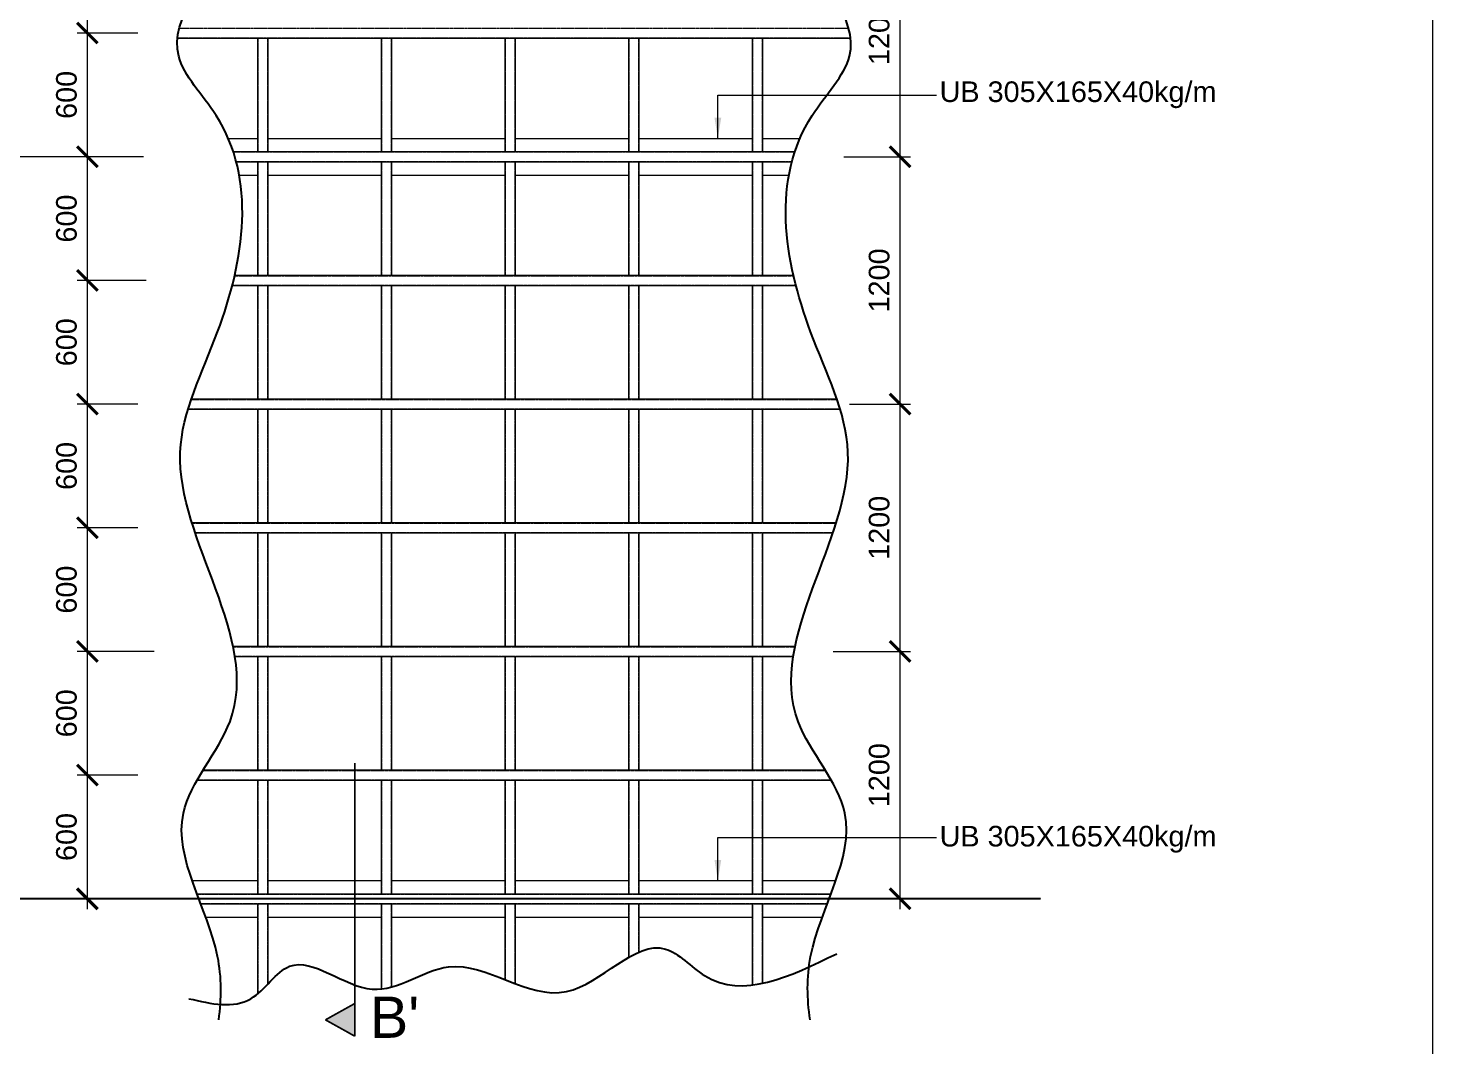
# Model space of a CAD drawing. Header units: millimetres. Extents: x -848390 to 452399, y -324112 to 148491.
# Drawn here: x -356745 to -349930, y -263021 to -258083 of the extents above; entities that cross this region are included whole.
import ezdxf

# ---------------------------------------------------------------- set-up
doc = ezdxf.new("R2010")
doc.units = ezdxf.units.MM
doc.header["$PDSIZE"] = 200
for name, pattern in [('CENTER', [2, 1.25, -0.25, 0.25, -0.25]), ('CENTER2', [1.125, 0.75, -0.125, 0.125, -0.125]), ('HIDDEN', [9.525, 6.35, -3.175])]:
    doc.linetypes.add(name, pattern=pattern)
doc.layers.get('0').update_dxf_attribs({"lineweight": 13})
doc.layers.get('DEFPOINTS').update_dxf_attribs({"lineweight": 13})
for name, color, linetype in [('0PLAN', 4, 'Continuous'), ('DIM', 7, 'Continuous'), ('GRID', 2, 'CENTER2'), ('TEXT', 7, 'Continuous')]:
    doc.layers.add(name, color=color, linetype=linetype)
doc.layers.add('I beam', color=15, linetype='HIDDEN', lineweight=9)
doc.styles.add('ARIAL', font='arial.ttf')
doc.dimstyles.new('1X50', dxfattribs={"dimscale": 50, "dimtxt": 2, "dimasz": 2, "dimexe": 1, "dimexo": 1, "dimgap": 1, "dimtad": 1, "dimdec": 0, "dimrnd": 1, "dimzin": 0, "dimdsep": 46, "dimtxsty": 'ARIAL', "dimblk": 'ARCHTICK', "dimcen": 2, "dimdle": 1, "dimclrd": 256, "dimclre": 256, "dimclrt": 7, "dimadec": 0, "dimazin": 0, "dimtfac": 1, "dimtdec": 0, "dimtofl": 0, "dimtmove": 0, "dimatfit": 3, "dimfxl": 0.18, "dimtolj": 1, "dimtzin": 0, "dimlwd": 9, "dimlwe": 9, "dimarcsym": 0})

# ---------------------------------------------------------------- blocks, each defined once
blk = doc.blocks.new('_ArchTick')
at = {"color": 0, "const_width": 0.15}
blk.add_lwpolyline([(-0.5, -0.5), (0.5, 0.5)], dxfattribs=at)
blk = doc.blocks.new('*D619')
at = {"layer": 'DEFPOINTS', "color": 0, "linetype": 'Continuous', "transparency": 16777216}
for p in [(-356457.8, -261707.2), (-356162.4, -261707.2), (-356162.4, -262307.2)]:
    blk.add_point(p, dxfattribs=at)
at = {"layer": 'DIM', "lineweight": 9, "transparency": 16777216}
for p, q in [((-356212.4, -261707.2), (-356507.8, -261707.2)), ((-356457.8, -262357.2), (-356457.8, -261657.2)), ((-356212.4, -262307.2), (-356507.8, -262307.2))]:
    blk.add_line(p, q, dxfattribs=at)
at = {"layer": 'DIM', "linetype": 'Continuous', "lineweight": 9, "transparency": 16777216, "xscale": 100, "yscale": 100, "zscale": 100}
for p, rotation in [((-356457.8, -261707.2), 90), ((-356457.8, -262307.2), 270)]:
    blk.add_blockref('_ArchTick', p, dxfattribs=dict(at, rotation=rotation))
at = {"layer": 'DIM', "color": 7, "linetype": 'Continuous', "transparency": 16777216, "insert": (-356558.8, -262007.2), "char_height": 100, "attachment_point": 5, "rotation": 90, "style": 'ARIAL'}
blk.add_mtext('\\A1;600', dxfattribs=at)
blk = doc.blocks.new('*D620')
at = {"layer": 'DEFPOINTS', "color": 0, "linetype": 'Continuous', "transparency": 16777216}
for p in [(-356457.8, -261107.2), (-356083.3, -261107.2), (-356162.4, -261707.2)]:
    blk.add_point(p, dxfattribs=at)
at = {"layer": 'DIM', "lineweight": 9, "transparency": 16777216}
for p, q in [((-356457.8, -261757.2), (-356457.8, -261057.2)), ((-356133.3, -261107.2), (-356507.8, -261107.2)), ((-356212.4, -261707.2), (-356507.8, -261707.2))]:
    blk.add_line(p, q, dxfattribs=at)
at = {"layer": 'DIM', "linetype": 'Continuous', "lineweight": 9, "transparency": 16777216, "xscale": 100, "yscale": 100, "zscale": 100}
for p, rotation in [((-356457.8, -261107.2), 90), ((-356457.8, -261707.2), 270)]:
    blk.add_blockref('_ArchTick', p, dxfattribs=dict(at, rotation=rotation))
at = {"layer": 'DIM', "color": 7, "linetype": 'Continuous', "transparency": 16777216, "insert": (-356558.8, -261407.2), "char_height": 100, "attachment_point": 5, "rotation": 90, "style": 'ARIAL'}
blk.add_mtext('\\A1;600', dxfattribs=at)
blk = doc.blocks.new('*D621')
at = {"layer": 'DEFPOINTS', "color": 0, "linetype": 'Continuous', "transparency": 16777216}
for p in [(-356457.8, -260507.2), (-356162.4, -260507.2), (-356083.3, -261107.2)]:
    blk.add_point(p, dxfattribs=at)
at = {"layer": 'DIM', "lineweight": 9, "transparency": 16777216}
for p, q in [((-356457.8, -261157.2), (-356457.8, -260457.2)), ((-356212.4, -260507.2), (-356507.8, -260507.2)), ((-356133.3, -261107.2), (-356507.8, -261107.2))]:
    blk.add_line(p, q, dxfattribs=at)
at = {"layer": 'DIM', "linetype": 'Continuous', "lineweight": 9, "transparency": 16777216, "xscale": 100, "yscale": 100, "zscale": 100}
for p, rotation in [((-356457.8, -260507.2), 90), ((-356457.8, -261107.2), 270)]:
    blk.add_blockref('_ArchTick', p, dxfattribs=dict(at, rotation=rotation))
at = {"layer": 'DIM', "color": 7, "linetype": 'Continuous', "transparency": 16777216, "insert": (-356558.8, -260807.2), "char_height": 100, "attachment_point": 5, "rotation": 90, "style": 'ARIAL'}
blk.add_mtext('\\A1;600', dxfattribs=at)
blk = doc.blocks.new('*D622')
at = {"layer": 'DEFPOINTS', "color": 0, "linetype": 'Continuous', "transparency": 16777216}
for p in [(-356457.8, -259907.2), (-356162.4, -259907.2), (-356162.4, -260507.2)]:
    blk.add_point(p, dxfattribs=at)
at = {"layer": 'DIM', "lineweight": 9, "transparency": 16777216}
for p, q in [((-356457.8, -260557.2), (-356457.8, -259857.2)), ((-356212.4, -259907.2), (-356507.8, -259907.2)), ((-356212.4, -260507.2), (-356507.8, -260507.2))]:
    blk.add_line(p, q, dxfattribs=at)
at = {"layer": 'DIM', "linetype": 'Continuous', "lineweight": 9, "transparency": 16777216, "xscale": 100, "yscale": 100, "zscale": 100}
for p, rotation in [((-356457.8, -259907.2), 90), ((-356457.8, -260507.2), 270)]:
    blk.add_blockref('_ArchTick', p, dxfattribs=dict(at, rotation=rotation))
at = {"layer": 'DIM', "color": 7, "linetype": 'Continuous', "transparency": 16777216, "insert": (-356558.8, -260207.2), "char_height": 100, "attachment_point": 5, "rotation": 90, "style": 'ARIAL'}
blk.add_mtext('\\A1;600', dxfattribs=at)
blk = doc.blocks.new('*D623')
at = {"layer": 'DEFPOINTS', "color": 0, "linetype": 'Continuous', "transparency": 16777216}
for p in [(-356457.8, -259307.2), (-356122.1, -259307.2), (-356162.4, -259907.2)]:
    blk.add_point(p, dxfattribs=at)
at = {"layer": 'DIM', "lineweight": 9, "transparency": 16777216}
for p, q in [((-356457.8, -259957.2), (-356457.8, -259257.2)), ((-356172.1, -259307.2), (-356507.8, -259307.2)), ((-356212.4, -259907.2), (-356507.8, -259907.2))]:
    blk.add_line(p, q, dxfattribs=at)
at = {"layer": 'DIM', "linetype": 'Continuous', "lineweight": 9, "transparency": 16777216, "xscale": 100, "yscale": 100, "zscale": 100}
for p, rotation in [((-356457.8, -259307.2), 90), ((-356457.8, -259907.2), 270)]:
    blk.add_blockref('_ArchTick', p, dxfattribs=dict(at, rotation=rotation))
at = {"layer": 'DIM', "color": 7, "linetype": 'Continuous', "transparency": 16777216, "insert": (-356558.8, -259607.2), "char_height": 100, "attachment_point": 5, "rotation": 90, "style": 'ARIAL'}
blk.add_mtext('\\A1;600', dxfattribs=at)
blk = doc.blocks.new('*D624')
at = {"layer": 'DEFPOINTS', "color": 0, "linetype": 'Continuous', "transparency": 16777216}
for p in [(-356457.8, -258707.2), (-356134.8, -258707.2), (-356122.1, -259307.2)]:
    blk.add_point(p, dxfattribs=at)
at = {"layer": 'DIM', "lineweight": 9, "transparency": 16777216}
for p, q in [((-356184.8, -258707.2), (-356507.8, -258707.2)), ((-356457.8, -259357.2), (-356457.8, -258657.2)), ((-356172.1, -259307.2), (-356507.8, -259307.2))]:
    blk.add_line(p, q, dxfattribs=at)
at = {"layer": 'DIM', "linetype": 'Continuous', "lineweight": 9, "transparency": 16777216, "xscale": 100, "yscale": 100, "zscale": 100}
for p, rotation in [((-356457.8, -258707.2), 90), ((-356457.8, -259307.2), 270)]:
    blk.add_blockref('_ArchTick', p, dxfattribs=dict(at, rotation=rotation))
at = {"layer": 'DIM', "color": 7, "linetype": 'Continuous', "transparency": 16777216, "insert": (-356558.8, -259007.2), "char_height": 100, "attachment_point": 5, "rotation": 90, "style": 'ARIAL'}
blk.add_mtext('\\A1;600', dxfattribs=at)
blk = doc.blocks.new('*D625')
at = {"layer": 'DEFPOINTS', "color": 0, "linetype": 'Continuous', "transparency": 16777216}
for p in [(-356457.8, -258107.2), (-356162.4, -258107.2), (-356134.8, -258707.2)]:
    blk.add_point(p, dxfattribs=at)
at = {"layer": 'DIM', "lineweight": 9, "transparency": 16777216}
for p, q in [((-356457.8, -258757.2), (-356457.8, -258057.2)), ((-356212.4, -258107.2), (-356507.8, -258107.2)), ((-356184.8, -258707.2), (-356507.8, -258707.2))]:
    blk.add_line(p, q, dxfattribs=at)
at = {"layer": 'DIM', "linetype": 'Continuous', "lineweight": 9, "transparency": 16777216, "xscale": 100, "yscale": 100, "zscale": 100}
for p, rotation in [((-356457.8, -258107.2), 90), ((-356457.8, -258707.2), 270)]:
    blk.add_blockref('_ArchTick', p, dxfattribs=dict(at, rotation=rotation))
at = {"layer": 'DIM', "color": 7, "linetype": 'Continuous', "transparency": 16777216, "insert": (-356558.8, -258407.2), "char_height": 100, "attachment_point": 5, "rotation": 90, "style": 'ARIAL'}
blk.add_mtext('\\A1;600', dxfattribs=at)
blk = doc.blocks.new('*D626')
at = {"layer": 'DEFPOINTS', "color": 0, "linetype": 'Continuous', "transparency": 16777216}
for p in [(-356457.8, -257507.2), (-356094.5, -257507.2), (-356162.4, -258107.2)]:
    blk.add_point(p, dxfattribs=at)
at = {"layer": 'DIM', "lineweight": 9, "transparency": 16777216}
for p, q in [((-356457.8, -258157.2), (-356457.8, -257457.2)), ((-356144.5, -257507.2), (-356507.8, -257507.2)), ((-356212.4, -258107.2), (-356507.8, -258107.2))]:
    blk.add_line(p, q, dxfattribs=at)
at = {"layer": 'DIM', "linetype": 'Continuous', "lineweight": 9, "transparency": 16777216, "xscale": 100, "yscale": 100, "zscale": 100}
for p, rotation in [((-356457.8, -257507.2), 90), ((-356457.8, -258107.2), 270)]:
    blk.add_blockref('_ArchTick', p, dxfattribs=dict(at, rotation=rotation))
at = {"layer": 'DIM', "color": 7, "linetype": 'Continuous', "transparency": 16777216, "insert": (-356558.8, -257807.2), "char_height": 100, "attachment_point": 5, "rotation": 90, "style": 'ARIAL'}
blk.add_mtext('\\A1;600', dxfattribs=at)
blk = doc.blocks.new('*D635')
at = {"layer": 'DEFPOINTS', "color": 0, "linetype": 'Continuous', "transparency": 16777216}
for p in [(-356937.4, -255107.2), (-356457.8, -255107.2), (-356255.1, -258707.2)]:
    blk.add_point(p, dxfattribs=at)
at = {"layer": 'DIM', "lineweight": 9, "transparency": 16777216}
for p, q in [((-356937.4, -258757.2), (-356937.4, -255057.2)), ((-356507.8, -255107.2), (-356987.4, -255107.2)), ((-356305.1, -258707.2), (-356987.4, -258707.2))]:
    blk.add_line(p, q, dxfattribs=at)
at = {"layer": 'DIM', "linetype": 'Continuous', "lineweight": 9, "transparency": 16777216, "xscale": 100, "yscale": 100, "zscale": 100}
for p, rotation in [((-356937.4, -255107.2), 90), ((-356937.4, -258707.2), 270)]:
    blk.add_blockref('_ArchTick', p, dxfattribs=dict(at, rotation=rotation))
at = {"layer": 'DIM', "color": 7, "linetype": 'Continuous', "transparency": 16777216, "insert": (-357038.5, -256907.2), "char_height": 100, "attachment_point": 5, "rotation": 90, "style": 'ARIAL'}
blk.add_mtext('\\A1;3600', dxfattribs=at)
blk = doc.blocks.new('*D636')
at = {"layer": 'DEFPOINTS', "color": 0, "linetype": 'Continuous', "transparency": 16777216}
for p in [(-352810.3, -261107.2), (-352514.8, -261107.2), (-352810.3, -262307.2)]:
    blk.add_point(p, dxfattribs=at)
at = {"layer": 'DIM', "lineweight": 9, "transparency": 16777216}
for p, q in [((-352514.8, -262357.2), (-352514.8, -261057.2)), ((-352760.3, -261107.2), (-352464.8, -261107.2)), ((-352760.3, -262307.2), (-352464.8, -262307.2))]:
    blk.add_line(p, q, dxfattribs=at)
at = {"layer": 'DIM', "linetype": 'Continuous', "lineweight": 9, "transparency": 16777216, "xscale": 100, "yscale": 100, "zscale": 100}
for p, rotation in [((-352514.8, -261107.2), 90), ((-352514.8, -262307.2), 270)]:
    blk.add_blockref('_ArchTick', p, dxfattribs=dict(at, rotation=rotation))
at = {"layer": 'DIM', "color": 7, "linetype": 'Continuous', "transparency": 16777216, "insert": (-352615.9, -261707.2), "char_height": 100, "attachment_point": 5, "rotation": 90, "style": 'ARIAL'}
blk.add_mtext('\\A1;1200', dxfattribs=at)
blk = doc.blocks.new('*D637')
at = {"layer": 'DEFPOINTS', "color": 0, "linetype": 'Continuous', "transparency": 16777216}
for p in [(-352760.3, -259907.2), (-352514.8, -259907.2), (-352889.3, -261107.2)]:
    blk.add_point(p, dxfattribs=at)
at = {"layer": 'DIM', "lineweight": 9, "transparency": 16777216}
for p, q in [((-352514.8, -261157.2), (-352514.8, -259857.2)), ((-352710.3, -259907.2), (-352464.8, -259907.2)), ((-352839.3, -261107.2), (-352464.8, -261107.2))]:
    blk.add_line(p, q, dxfattribs=at)
at = {"layer": 'DIM', "linetype": 'Continuous', "lineweight": 9, "transparency": 16777216, "xscale": 100, "yscale": 100, "zscale": 100}
for p, rotation in [((-352514.8, -259907.2), 90), ((-352514.8, -261107.2), 270)]:
    blk.add_blockref('_ArchTick', p, dxfattribs=dict(at, rotation=rotation))
at = {"layer": 'DIM', "color": 7, "linetype": 'Continuous', "transparency": 16777216, "insert": (-352615.9, -260507.2), "char_height": 100, "attachment_point": 5, "rotation": 90, "style": 'ARIAL'}
blk.add_mtext('\\A1;1200', dxfattribs=at)
blk = doc.blocks.new('*D638')
at = {"layer": 'DEFPOINTS', "color": 0, "linetype": 'Continuous', "transparency": 16777216}
for p in [(-352837.8, -258707.2), (-352514.8, -258707.2), (-352810.3, -259907.2)]:
    blk.add_point(p, dxfattribs=at)
at = {"layer": 'DIM', "lineweight": 9, "transparency": 16777216}
for p, q in [((-352787.8, -258707.2), (-352464.8, -258707.2)), ((-352514.8, -259957.2), (-352514.8, -258657.2)), ((-352760.3, -259907.2), (-352464.8, -259907.2))]:
    blk.add_line(p, q, dxfattribs=at)
at = {"layer": 'DIM', "linetype": 'Continuous', "lineweight": 9, "transparency": 16777216, "xscale": 100, "yscale": 100, "zscale": 100}
for p, rotation in [((-352514.8, -258707.2), 90), ((-352514.8, -259907.2), 270)]:
    blk.add_blockref('_ArchTick', p, dxfattribs=dict(at, rotation=rotation))
at = {"layer": 'DIM', "color": 7, "linetype": 'Continuous', "transparency": 16777216, "insert": (-352615.9, -259307.2), "char_height": 100, "attachment_point": 5, "rotation": 90, "style": 'ARIAL'}
blk.add_mtext('\\A1;1200', dxfattribs=at)
blk = doc.blocks.new('*D639')
at = {"layer": 'DEFPOINTS', "color": 0, "linetype": 'Continuous', "transparency": 16777216}
for p in [(-352878.1, -257507.2), (-352514.8, -257507.2), (-352837.8, -258707.2)]:
    blk.add_point(p, dxfattribs=at)
at = {"layer": 'DIM', "lineweight": 9, "transparency": 16777216}
for p, q in [((-352514.8, -258757.2), (-352514.8, -257457.2)), ((-352828.1, -257507.2), (-352464.8, -257507.2)), ((-352787.8, -258707.2), (-352464.8, -258707.2))]:
    blk.add_line(p, q, dxfattribs=at)
at = {"layer": 'DIM', "linetype": 'Continuous', "lineweight": 9, "transparency": 16777216, "xscale": 100, "yscale": 100, "zscale": 100}
for p, rotation in [((-352514.8, -257507.2), 90), ((-352514.8, -258707.2), 270)]:
    blk.add_blockref('_ArchTick', p, dxfattribs=dict(at, rotation=rotation))
at = {"layer": 'DIM', "color": 7, "linetype": 'Continuous', "transparency": 16777216, "insert": (-352615.9, -258107.2), "char_height": 100, "attachment_point": 5, "rotation": 90, "style": 'ARIAL'}
blk.add_mtext('\\A1;1200', dxfattribs=at)
blk = doc.blocks.new('*D644')
at = {"layer": 'DEFPOINTS', "color": 0, "linetype": 'Continuous', "transparency": 16777216}
for p in [(-356255.1, -258707.2), (-356937.4, -262307.2), (-356212.4, -262307.2)]:
    blk.add_point(p, dxfattribs=at)
at = {"layer": 'DIM', "lineweight": 9, "transparency": 16777216}
for p, q in [((-356305.1, -258707.2), (-356987.4, -258707.2)), ((-356937.4, -258657.2), (-356937.4, -262357.2)), ((-356262.4, -262307.2), (-356987.4, -262307.2))]:
    blk.add_line(p, q, dxfattribs=at)
at = {"layer": 'DIM', "linetype": 'Continuous', "lineweight": 9, "transparency": 16777216, "xscale": 100, "yscale": 100, "zscale": 100}
for p, rotation in [((-356937.4, -258707.2), 90), ((-356937.4, -262307.2), 270)]:
    blk.add_blockref('_ArchTick', p, dxfattribs=dict(at, rotation=rotation))
at = {"layer": 'DIM', "color": 7, "linetype": 'Continuous', "transparency": 16777216, "insert": (-357038.5, -260507.2), "char_height": 100, "attachment_point": 5, "rotation": 90, "style": 'ARIAL'}
blk.add_mtext('\\A1;3600', dxfattribs=at)

msp = doc.modelspace()

# ---------------------------------------------------------------- hatches: boundary and pattern name
at = {"layer": '0PLAN', "linetype": 'Continuous'}
msp.add_hatch(color=4, dxfattribs=at).paths.add_polyline_path([(-355160.05222, -262973.57982), (-355160.05222, -262814.92697), (-355302.4718, -262894.2534)])

# ---------------------------------------------------------------- linework, layer by layer
at = {"layer": '0PLAN', "color": 4, "linetype": 'CENTER', "const_width": 8.33333}
msp.add_lwpolyline([(-355160.05222, -261649.01453), (-355160.05222, -262973.57982)], dxfattribs=at)
at = {"layer": '0PLAN', "color": 4, "linetype": 'Continuous', "const_width": 8.33333}
for points in [[(-355160.05222, -262814.92697), (-355302.4718, -262894.2534)], [(-355160.05222, -262973.57982), (-355302.4718, -262894.2534)]]:
    msp.add_lwpolyline(points, dxfattribs=at)
at = {"layer": 'DEFPOINTS', "ltscale": 100}
msp.add_lwpolyline([(-349929.71037, -271962.44168), (-349929.71037, -253754.76058, 0.4142135624), (-350325.86982, -253358.60113), (-372379.60267, -253358.60113, 0.4142135624), (-372775.76212, -253754.76058), (-372775.76212, -271962.44168, 0.4142135624), (-372379.60267, -272358.60113), (-350325.86982, -272358.60113, 0.4142135624)], format="xyb", close=True, dxfattribs=at)
at = {"layer": 'DIM', "linetype": 'Continuous'}
for points, knots in [([(-355820.17078, -262893.75152), (-355806.07212, -262791.7141), (-355802.58435, -262453.21756), (-356154.11268, -261941.7975), (-355459.69616, -261222.06784), (-356212.30355, -260347.43324), (-355732.86694, -259439.03853), (-355614.13865, -258688.44922), (-356165.38109, -258140.8702), (-355697.91785, -257663.46808), (-355690.25984, -257042.31907), (-356251.91853, -256629.45385), (-355690.38805, -256058.18214), (-356020.83043, -255425.98141), (-355782.00181, -254886.81072), (-355893.09475, -254614.77014), (-355926.63312, -254527.23197)], [455.7267464873, 455.7267464873, 455.7267464873, 455.7267464873, 765.1681205388, 1479.4410756393, 1979.1738904361, 3307.6678837371, 3918.8852281656, 4968.5368916915, 5307.8499529352, 5958.417564772, 6509.8657710547, 7039.6816715765, 7590.7246933909, 8324.947635769, 8917.0326738676, 9193.4494060153, 9193.4494060153, 9193.4494060153, 9193.4494060153]), ([(-352951.03003, -262893.75152), (-352966.49004, -262791.73518), (-352974.30722, -262453.42888), (-352619.96114, -261941.76497), (-353315.23736, -261222.09305), (-352562.31592, -260347.39979), (-353041.57266, -259439.09977), (-353161.27911, -258688.15279), (-352608.01133, -258141.29783), (-353085.7117, -257660.24033), (-353057.77526, -257064.89544), (-352651.92074, -256620.39819), (-353040.47265, -256042.81695), (-352763.36064, -255427.71202), (-352991.89194, -254886.70283), (-352881.08506, -254614.72428), (-352847.71976, -254527.23197)], [431.5041186234, 431.5041186234, 431.5041186234, 431.5041186234, 741.1646214503, 1455.4375765508, 1955.1703913476, 3283.6643846485, 3894.8817290771, 4944.533392603, 5283.8464538467, 5934.4140656835, 6485.8622719661, 6979.0057691187, 7505.5151630593, 8239.7381054374, 8831.823143536, 9108.1916524165, 9108.1916524165, 9108.1916524165, 9108.1916524165])]:
    msp.add_open_spline(points, degree=3, knots=knots, dxfattribs=at)
msp.add_spline([(-355964.79757, -262791.58261), (-355664.14029, -262791.58261), (-355476.54601, -262634.36864), (-355076.01363, -262745.24105), (-354705.6352, -262636.93075), (-354132.69206, -262757.00857), (-353653.50903, -262550.70311), (-353463.00327, -262679.8541), (-352822.14316, -262573.39748)], degree=3, dxfattribs=at)
at = {"layer": 'GRID'}
msp.add_line((-351831.90171, -262307.1988), (-357271.97166, -262307.1988), dxfattribs=at)
at = {"layer": 'I beam', "color": 5, "linetype": 'HIDDEN', "ltscale": 0.1}
for p, q in [((-356011.51646, -258084.1988), (-352764.10974, -258084.1988)), ((-356020.16996, -258130.1988), (-352755.09203, -258130.1988)), ((-355628.32504, -258682.1988), (-355628.32504, -258132.1988)), ((-355582.32504, -258682.1988), (-355582.32504, -258132.1988)), ((-355028.32504, -258682.1988), (-355028.32504, -258132.1988)), ((-354982.32504, -258682.1988), (-354982.32504, -258132.1988)), ((-354428.32504, -258682.1988), (-354428.32504, -258132.1988)), ((-354382.32504, -258682.1988), (-354382.32504, -258132.1988)), ((-353828.32504, -258682.1988), (-353828.32504, -258132.1988)), ((-353782.32504, -258682.1988), (-353782.32504, -258132.1988)), ((-353228.32504, -258682.1988), (-353228.32504, -258132.1988)), ((-353182.32504, -258682.1988), (-353182.32504, -258132.1988)), ((-355749.13084, -258684.1988), (-353025.74341, -258684.1988)), ((-355749.12924, -258684.1988), (-353025.74341, -258684.1988)), ((-355735.56496, -258730.1988), (-353039.33971, -258730.1988)), ((-355735.5628, -258730.1988), (-353039.33971, -258730.1988)), ((-355628.32504, -259282.1988), (-355628.32504, -258732.1988)), ((-355582.32504, -259282.1988), (-355582.32504, -258732.1988)), ((-355028.32504, -259282.1988), (-355028.32504, -258732.1988)), ((-354982.32504, -259282.1988), (-354982.32504, -258732.1988)), ((-354428.32504, -259282.1988), (-354428.32504, -258732.1988)), ((-354382.32504, -259282.1988), (-354382.32504, -258732.1988)), ((-353828.32504, -259282.1988), (-353828.32504, -258732.1988)), ((-353782.32504, -259282.1988), (-353782.32504, -258732.1988)), ((-353228.32504, -259282.1988), (-353228.32504, -258732.1988)), ((-353182.32504, -259282.1988), (-353182.32504, -258732.1988)), ((-355743.29947, -259284.1988), (-353031.43145, -259284.1988)), ((-355754.41772, -259330.1988), (-353020.28491, -259330.1988)), ((-355628.32504, -259882.1988), (-355628.32504, -259332.1988)), ((-355582.32504, -259882.1988), (-355582.32504, -259332.1988)), ((-355028.32504, -259882.1988), (-355028.32504, -259332.1988)), ((-354982.32504, -259882.1988), (-354982.32504, -259332.1988)), ((-354428.32504, -259882.1988), (-354428.32504, -259332.1988)), ((-354382.32504, -259882.1988), (-354382.32504, -259332.1988)), ((-353828.32504, -259882.1988), (-353828.32504, -259332.1988)), ((-353782.32504, -259882.1988), (-353782.32504, -259332.1988)), ((-353228.32504, -259882.1988), (-353228.32504, -259332.1988)), ((-353182.32504, -259882.1988), (-353182.32504, -259332.1988)), ((-355968.58561, -259930.1988), (-352805.97513, -259930.1988)), ((-355953.75886, -259884.1988), (-352820.7977, -259884.1988)), ((-355628.32504, -260482.1988), (-355628.32504, -259932.1988)), ((-355582.32504, -260482.1988), (-355582.32504, -259932.1988)), ((-355028.32504, -260482.1988), (-355028.32504, -259932.1988)), ((-354982.32504, -260482.1988), (-354982.32504, -259932.1988)), ((-354428.32504, -260482.1988), (-354428.32504, -259932.1988)), ((-354382.32504, -260482.1988), (-354382.32504, -259932.1988)), ((-353828.32504, -260482.1988), (-353828.32504, -259932.1988)), ((-353782.32504, -260482.1988), (-353782.32504, -259932.1988)), ((-353228.32504, -260482.1988), (-353228.32504, -259932.1988)), ((-353182.32504, -260482.1988), (-353182.32504, -259932.1988)), ((-355949.72275, -260484.1988), (-352824.89728, -260484.1988)), ((-355934.76561, -260530.1988), (-352839.85581, -260530.1988)), ((-355628.32504, -261082.1988), (-355628.32504, -260532.1988)), ((-355582.32504, -261082.1988), (-355582.32504, -260532.1988)), ((-355028.32504, -261082.1988), (-355028.32504, -260532.1988)), ((-354982.32504, -261082.1988), (-354982.32504, -260532.1988)), ((-354428.32504, -261082.1988), (-354428.32504, -260532.1988)), ((-354382.32504, -261082.1988), (-354382.32504, -260532.1988)), ((-353828.32504, -261082.1988), (-353828.32504, -260532.1988)), ((-353782.32504, -261082.1988), (-353782.32504, -260532.1988)), ((-353228.32504, -261082.1988), (-353228.32504, -260532.1988)), ((-353182.32504, -261082.1988), (-353182.32504, -260532.1988)), ((-355750.14568, -261084.1988), (-353024.4597, -261084.1988)), ((-355741.78481, -261130.1988), (-353032.81799, -261130.1988)), ((-355628.32504, -261682.1988), (-355628.32504, -261132.1988)), ((-355582.32504, -261682.1988), (-355582.32504, -261132.1988)), ((-355028.32504, -261682.1988), (-355028.32504, -261132.1988)), ((-354982.32504, -261682.1988), (-354982.32504, -261132.1988)), ((-354428.32504, -261682.1988), (-354428.32504, -261132.1988)), ((-354382.32504, -261682.1988), (-354382.32504, -261132.1988)), ((-353828.32504, -261682.1988), (-353828.32504, -261132.1988)), ((-353782.32504, -261682.1988), (-353782.32504, -261132.1988)), ((-353228.32504, -261682.1988), (-353228.32504, -261132.1988)), ((-353182.32504, -261682.1988), (-353182.32504, -261132.1988)), ((-355897.29198, -261684.1988), (-352877.29623, -261684.1988)), ((-355924.54393, -261730.1988), (-352850.0445, -261730.1988)), ((-355628.32504, -262282.1988), (-355628.32504, -261732.1988)), ((-355582.32504, -262282.1988), (-355582.32504, -261732.1988)), ((-355028.32504, -262282.1988), (-355028.32504, -261732.1988)), ((-354982.32504, -262282.1988), (-354982.32504, -261732.1988)), ((-354428.32504, -262282.1988), (-354428.32504, -261732.1988)), ((-354382.32504, -262282.1988), (-354382.32504, -261732.1988)), ((-353828.32504, -262282.1988), (-353828.32504, -261732.1988)), ((-353782.32504, -262282.1988), (-353782.32504, -261732.1988)), ((-353228.32504, -262282.1988), (-353228.32504, -261732.1988)), ((-353182.32504, -262282.1988), (-353182.32504, -261732.1988)), ((-355925.39713, -262284.1988), (-352850.00724, -262284.1988)), ((-355908.00811, -262330.1988), (-352867.40666, -262330.1988)), ((-355628.32504, -262765.28219), (-355628.32504, -262332.1988)), ((-355582.32504, -262720.73572), (-355582.32504, -262332.1988)), ((-355028.32504, -262744.15491), (-355028.32504, -262332.1988)), ((-354982.32504, -262735.03418), (-354982.32504, -262332.1988)), ((-354428.32504, -262700.69785), (-354428.32504, -262332.1988)), ((-354382.32504, -262718.57069), (-354382.32504, -262332.1988)), ((-353828.32504, -262589.576), (-353828.32504, -262332.1988)), ((-353782.32504, -262566.20994), (-353782.32504, -262332.1988)), ((-353228.32504, -262724.80663), (-353228.32504, -262332.1988)), ((-353182.32504, -262716.94437), (-353182.32504, -262332.1988))]:
    msp.add_line(p, q, dxfattribs=at)
at = {"layer": 'I beam', "linetype": 'Continuous'}
for p, q in [((-356020.38953, -258132.1988), (-352754.85636, -258132.1988)), ((-355630.32504, -258682.1988), (-355630.32504, -258132.1988)), ((-355580.32504, -258682.1988), (-355580.32504, -258132.1988)), ((-355030.32504, -258682.1988), (-355030.32504, -258132.1988)), ((-354980.32504, -258682.1988), (-354980.32504, -258132.1988)), ((-354430.32504, -258682.1988), (-354430.32504, -258132.1988)), ((-354380.32504, -258682.1988), (-354380.32504, -258132.1988)), ((-353830.32504, -258682.1988), (-353830.32504, -258132.1988)), ((-353780.32504, -258682.1988), (-353780.32504, -258132.1988)), ((-353230.32504, -258682.1988), (-353230.32504, -258132.1988)), ((-353180.32504, -258682.1988), (-353180.32504, -258132.1988)), ((-355749.78839, -258682.1988), (-353025.08424, -258682.1988)), ((-355749.7868, -258682.1988), (-353025.08424, -258682.1988)), ((-355735.04067, -258732.1988), (-353039.86503, -258732.1988)), ((-355735.03849, -258732.1988), (-353039.86503, -258732.1988)), ((-355630.32504, -259282.1988), (-355630.32504, -258732.1988)), ((-355580.32504, -259282.1988), (-355580.32504, -258732.1988)), ((-355030.32504, -259282.1988), (-355030.32504, -258732.1988)), ((-354980.32504, -259282.1988), (-354980.32504, -258732.1988)), ((-354430.32504, -259282.1988), (-354430.32504, -258732.1988)), ((-354380.32504, -259282.1988), (-354380.32504, -258732.1988)), ((-353830.32504, -259282.1988), (-353830.32504, -258732.1988)), ((-353780.32504, -259282.1988), (-353780.32504, -258732.1988)), ((-353230.32504, -259282.1988), (-353230.32504, -258732.1988)), ((-353180.32504, -259282.1988), (-353180.32504, -258732.1988)), ((-355742.84484, -259282.1988), (-353031.88732, -259282.1988)), ((-355754.92941, -259332.1988), (-353019.77201, -259332.1988)), ((-355630.32504, -259882.1988), (-355630.32504, -259332.1988)), ((-355580.32504, -259882.1988), (-355580.32504, -259332.1988)), ((-355030.32504, -259882.1988), (-355030.32504, -259332.1988)), ((-354980.32504, -259882.1988), (-354980.32504, -259332.1988)), ((-354430.32504, -259882.1988), (-354430.32504, -259332.1988)), ((-354380.32504, -259882.1988), (-354380.32504, -259332.1988)), ((-353830.32504, -259882.1988), (-353830.32504, -259332.1988)), ((-353780.32504, -259882.1988), (-353780.32504, -259332.1988)), ((-353230.32504, -259882.1988), (-353230.32504, -259332.1988)), ((-353180.32504, -259882.1988), (-353180.32504, -259332.1988)), ((-355969.18976, -259932.1988), (-352805.3712, -259932.1988)), ((-355953.07678, -259882.1988), (-352821.47963, -259882.1988)), ((-355630.32504, -260482.1988), (-355630.32504, -259932.1988)), ((-355580.32504, -260482.1988), (-355580.32504, -259932.1988)), ((-355030.32504, -260482.1988), (-355030.32504, -259932.1988)), ((-354980.32504, -260482.1988), (-354980.32504, -259932.1988)), ((-354430.32504, -260482.1988), (-354430.32504, -259932.1988)), ((-354380.32504, -260482.1988), (-354380.32504, -259932.1988)), ((-353830.32504, -260482.1988), (-353830.32504, -259932.1988)), ((-353780.32504, -260482.1988), (-353780.32504, -259932.1988)), ((-353230.32504, -260482.1988), (-353230.32504, -259932.1988)), ((-353180.32504, -260482.1988), (-353180.32504, -259932.1988)), ((-355950.34861, -260482.1988), (-352824.27135, -260482.1988)), ((-355934.09282, -260532.1988), (-352840.52864, -260532.1988)), ((-355630.32504, -261082.1988), (-355630.32504, -260532.1988)), ((-355580.32504, -261082.1988), (-355580.32504, -260532.1988)), ((-355030.32504, -261082.1988), (-355030.32504, -260532.1988)), ((-354980.32504, -261082.1988), (-354980.32504, -260532.1988)), ((-354430.32504, -261082.1988), (-354430.32504, -260532.1988)), ((-354380.32504, -261082.1988), (-354380.32504, -260532.1988)), ((-353830.32504, -261082.1988), (-353830.32504, -260532.1988)), ((-353780.32504, -261082.1988), (-353780.32504, -260532.1988)), ((-353230.32504, -261082.1988), (-353230.32504, -260532.1988)), ((-353180.32504, -261082.1988), (-353180.32504, -260532.1988)), ((-355750.55707, -261082.1988), (-353024.04842, -261082.1988)), ((-355741.47162, -261132.1988), (-353033.13107, -261132.1988)), ((-355630.32504, -261682.1988), (-355630.32504, -261132.1988)), ((-355580.32504, -261682.1988), (-355580.32504, -261132.1988)), ((-355030.32504, -261682.1988), (-355030.32504, -261132.1988)), ((-354980.32504, -261682.1988), (-354980.32504, -261132.1988)), ((-354430.32504, -261682.1988), (-354430.32504, -261132.1988)), ((-354380.32504, -261682.1988), (-354380.32504, -261132.1988)), ((-353830.32504, -261682.1988), (-353830.32504, -261132.1988)), ((-353780.32504, -261682.1988), (-353780.32504, -261132.1988)), ((-353230.32504, -261682.1988), (-353230.32504, -261132.1988)), ((-353180.32504, -261682.1988), (-353180.32504, -261132.1988)), ((-355896.06888, -261682.1988), (-352878.51933, -261682.1988)), ((-355925.67972, -261732.1988), (-352848.90872, -261732.1988)), ((-355630.32504, -262282.1988), (-355630.32504, -261732.1988)), ((-355580.32504, -262282.1988), (-355580.32504, -261732.1988)), ((-355030.32504, -262282.1988), (-355030.32504, -261732.1988)), ((-354980.32504, -262282.1988), (-354980.32504, -261732.1988)), ((-354430.32504, -262282.1988), (-354430.32504, -261732.1988)), ((-354380.32504, -262282.1988), (-354380.32504, -261732.1988)), ((-353830.32504, -262282.1988), (-353830.32504, -261732.1988)), ((-353780.32504, -262282.1988), (-353780.32504, -261732.1988)), ((-353230.32504, -262282.1988), (-353230.32504, -261732.1988)), ((-353180.32504, -262282.1988), (-353180.32504, -261732.1988)), ((-355926.14539, -262282.1988), (-352849.25774, -262282.1988)), ((-355907.24865, -262332.1988), (-352868.16574, -262332.1988)), ((-355630.32504, -262766.99277), (-355630.32504, -262332.1988)), ((-355580.32504, -262718.66832), (-355580.32504, -262332.1988)), ((-355030.32504, -262744.38531), (-355030.32504, -262332.1988)), ((-354980.32504, -262734.48761), (-354980.32504, -262332.1988)), ((-354430.32504, -262699.90801), (-354430.32504, -262332.1988)), ((-354380.32504, -262719.32449), (-354380.32504, -262332.1988)), ((-353830.32504, -262590.71737), (-353830.32504, -262332.1988)), ((-353780.32504, -262565.34194), (-353780.32504, -262332.1988)), ((-353230.32504, -262725.0579), (-353230.32504, -262332.1988)), ((-353180.32504, -262716.51748), (-353180.32504, -262332.1988))]:
    msp.add_line(p, q, dxfattribs=at)
at = {"layer": 'I beam', "color": 1, "linetype": 'Continuous'}
for p, q in [((-355774.0045, -258618.2988), (-355630.32504, -258618.2988)), ((-355580.32504, -258618.2988), (-355030.32504, -258618.2988)), ((-354980.32504, -258618.2988), (-354430.32504, -258618.2988)), ((-354380.32504, -258618.2988), (-353830.32504, -258618.2988)), ((-353780.32504, -258618.2988), (-353230.32504, -258618.2988)), ((-353180.32504, -258618.2988), (-353000.80014, -258618.2988)), ((-355720.96878, -258796.0988), (-355630.32504, -258796.0988)), ((-355580.32504, -258796.0988), (-355030.32504, -258796.0988)), ((-354980.32504, -258796.0988), (-354430.32504, -258796.0988)), ((-354380.32504, -258796.0988), (-353830.32504, -258796.0988)), ((-353780.32504, -258796.0988), (-353230.32504, -258796.0988)), ((-353180.32504, -258796.0988), (-353053.959, -258796.0988)), ((-355948.53049, -262218.2988), (-355630.32504, -262218.2988)), ((-355580.32504, -262218.2988), (-355030.32504, -262218.2988)), ((-354980.32504, -262218.2988), (-354430.32504, -262218.2988)), ((-354380.32504, -262218.2988), (-353830.32504, -262218.2988)), ((-353780.32504, -262218.2988), (-353230.32504, -262218.2988)), ((-353180.32504, -262218.2988), (-352826.0599, -262218.2988)), ((-355882.48695, -262396.0988), (-355630.32504, -262396.0988)), ((-355580.32504, -262396.0988), (-355030.32504, -262396.0988)), ((-354980.32504, -262396.0988), (-354430.32504, -262396.0988)), ((-354380.32504, -262396.0988), (-353830.32504, -262396.0988)), ((-353780.32504, -262396.0988), (-353230.32504, -262396.0988)), ((-353180.32504, -262396.0988), (-352892.10307, -262396.0988))]:
    msp.add_line(p, q, dxfattribs=at)

# ---------------------------------------------------------------- texts
at = {"layer": 'TEXT', "linetype": 'Continuous', "style": 'ARIAL'}
for p in [(-352322.95403, -258441.72743), (-352322.95403, -262053.29769)]:
    msp.add_text('UB 305X165X40kg/m ', height=100, dxfattribs=at).set_placement(p)
at = {"layer": 'TEXT', "insert": (-355087.20919, -262781.58394), "char_height": 200, "width": 3696.3830789, "attachment_point": 1, "style": 'ARIAL'}
msp.add_mtext("B'", dxfattribs=at)

# ---------------------------------------------------------------- dimensions: what is measured, and where the dimension line sits
at = {"layer": 'DIM', "linetype": 'Continuous'}
for base, p1, p2, picture, middle in [((-356937.38879, -255107.1988), (-356255.14733, -258707.1988), (-356457.78918, -255107.1988), '*D635', (-357038.4802, -256907.1988)), ((-356457.78918, -257507.1988), (-356162.38459, -258107.1988), (-356094.52305, -257507.1988), '*D626', (-356558.84647, -257807.1988)), ((-352514.84652, -257507.1988), (-352837.8155, -258707.1988), (-352878.11264, -257507.1988), '*D639', (-352615.90382, -258107.1988)), ((-356457.78918, -258107.1988), (-356134.82019, -258707.1988), (-356162.38459, -258107.1988), '*D625', (-356558.84647, -258407.1988)), ((-356937.38879, -262307.1988), (-356255.14733, -258707.1988), (-356212.38459, -262307.1988), '*D644', (-357038.4802, -260507.1988)), ((-356457.78918, -258707.1988), (-356122.07647, -259307.1988), (-356134.82019, -258707.1988), '*D624', (-356558.84647, -259007.1988)), ((-352514.84652, -258707.1988), (-352810.2511, -259907.1988), (-352837.8155, -258707.1988), '*D638', (-352615.90382, -259307.1988)), ((-356457.78918, -259307.1988), (-356162.38459, -259907.1988), (-356122.07647, -259307.1988), '*D623', (-356558.84647, -259607.1988)), ((-356457.78918, -259907.1988), (-356162.38459, -260507.1988), (-356162.38459, -259907.1988), '*D622', (-356558.84647, -260207.1988)), ((-352514.84652, -259907.1988), (-352889.33838, -261107.1988), (-352760.2511, -259907.1988), '*D637', (-352615.90382, -260507.1988)), ((-356457.78918, -260507.1988), (-356083.29731, -261107.1988), (-356162.38459, -260507.1988), '*D621', (-356558.84647, -260807.1988)), ((-356457.78918, -261107.1988), (-356162.38459, -261707.1988), (-356083.29731, -261107.1988), '*D620', (-356558.84647, -261407.1988)), ((-352514.84652, -261107.1988), (-352810.2511, -262307.1988), (-352810.2511, -261107.1988), '*D636', (-352615.90382, -261707.1988)), ((-356457.78918, -261707.1988), (-356162.38459, -262307.1988), (-356162.38459, -261707.1988), '*D619', (-356558.84647, -262007.1988))]:
    dim = msp.add_linear_dim(base=base, p1=p1, p2=p2, angle=90, dimstyle='1X50', override={"dimtmove": 1}, dxfattribs=at)
    dim.commit()
    dim.dimension.update_dxf_attribs({"geometry": picture, "text_midpoint": middle})

# ---------------------------------------------------------------- leaders
at = {"layer": 'DIM'}
for points in [[(-353398.78688, -258618.2988), (-353398.78688, -258409.14775), (-352338.43468, -258409.14775)], [(-353398.78688, -262218.2988), (-353398.78688, -262009.14775), (-352338.43468, -262009.14775)]]:
    msp.add_leader(points, dimstyle='1X50', override={"dimgap": 1, "dimtad": 0}, dxfattribs=at)

doc.saveas('drawing.dxf')
